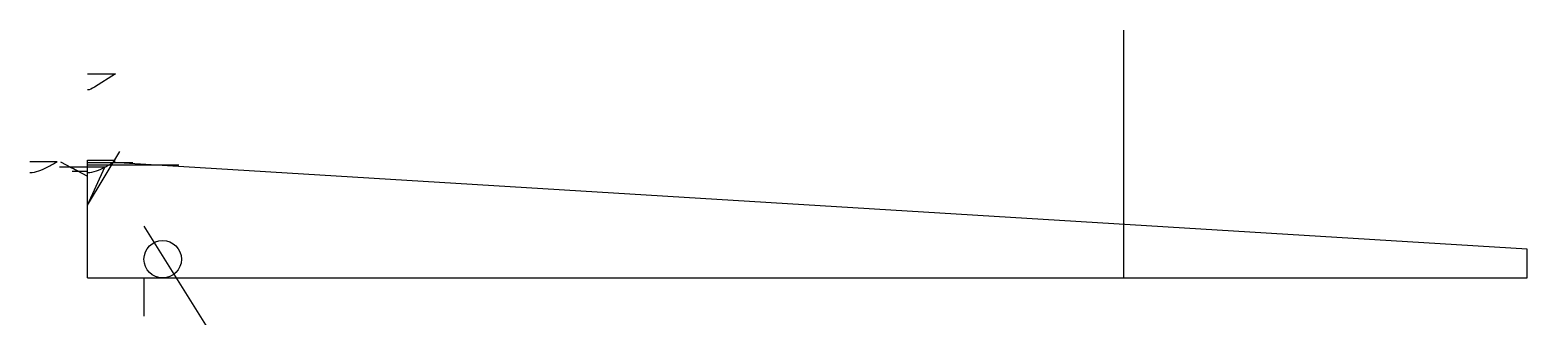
# Model space of a CAD drawing. Header units: millimetres. Extents: x -100 to 2500, y -66 to 430.
import ezdxf

# ---------------------------------------------------------------- set-up
doc = ezdxf.new("R2010")
doc.units = ezdxf.units.MM

msp = doc.modelspace()

# ---------------------------------------------------------------- linework, layer by layer
for p, q in [((1800, 0), (1800, 429.9)), ((0, 354), (48.7, 354)), ((0, 126), (56.2, 219.1)), ((-52.9, 201.3), (-100, 201.3)), ((30.1, 192.4), (-48.9, 192.4)), ((-47.1, 201.3), (0, 176.6)), ((0, 184.5), (-26.8, 184.5)), ((0, 0), (0, 204)), ((0, 204), (47.1, 204)), ((0, 200), (78.9, 200)), ((0, 196), (158.4, 196)), ((47.1, 204), (47.1, 201.3)), ((0, 176.6), (0, 180.6)), ((2500, 0), (2500, 50)), ((0, 0), (2500, 0)), ((0, 0), (0, 0, 181)), ((98, 0), (98, -65.9)), ((98, 0), (426.1, 0))]:
    msp.add_line(p, q)
at = {"color": 1}
msp.add_line((48.7, 354), (11.9, 331), dxfattribs=at)
at = {"color": 6}
for p, q in [((0, 126), (30.1, 192.4)), ((2500, 50), (44.6, 200))]:
    msp.add_line(p, q, dxfattribs=at)
msp.add_ray((98, 89.9), (0.529738, -0.848161))
msp.add_circle((130.5, 32.5), 32.5)
for points in [[(11.9, 331), (7.9, 328.5), (4, 326), (0, 326)], [(-30.1, 192.4), (-24.3, 189.3), (-18.2, 186.3), (-11.9, 184.5)]]:
    msp.add_open_spline(points, degree=3)
for points in [[(-100, 182.6), (-89.6, 182.6), (-79.3, 187.5), (-69.9, 192.4), (-64.3, 195.3), (-58.6, 198.3), (-52.9, 201.3)], [(0, 182.6), (10.4, 182.6), (20.7, 187.5), (30.1, 192.4), (35.7, 195.3), (41.4, 198.3), (47.1, 201.3)]]:
    msp.add_open_spline(points, degree=3, knots=[31.638282, 31.638282, 31.638282, 31.638282, 63.276565, 63.276565, 63.276565, 64.276565, 64.276565, 64.276565, 64.276565])

doc.saveas('drawing.dxf')
